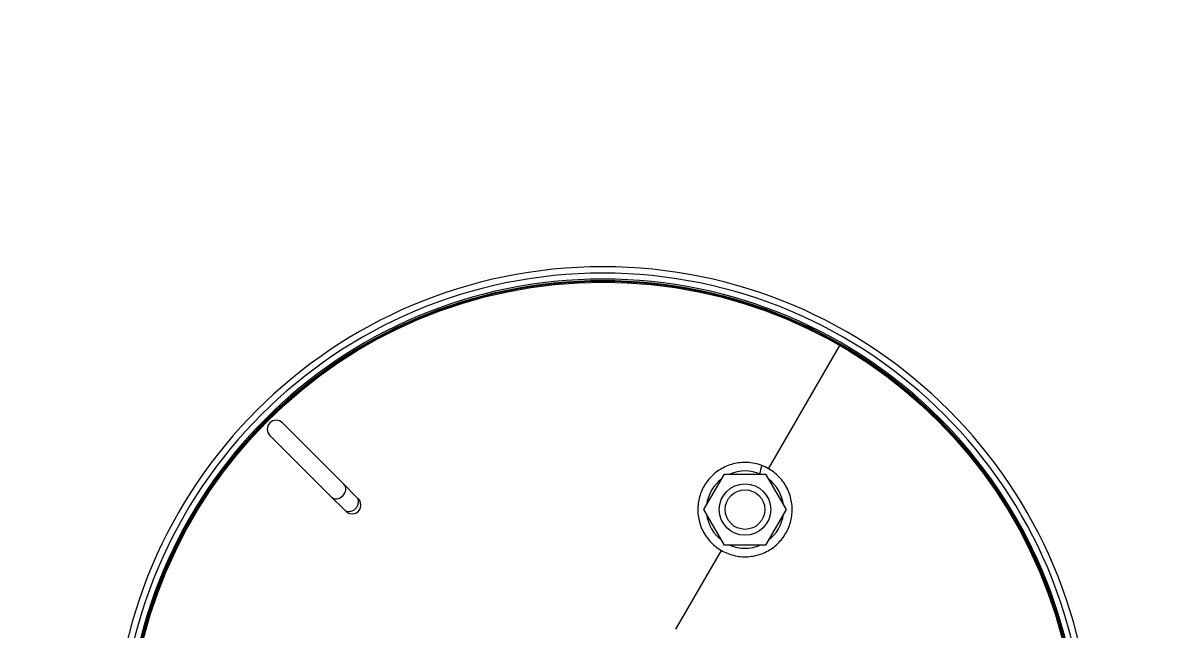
# Model space of a CAD drawing. Header units: millimetres. Extents: x -20146070 to 165023, y -3349561 to 35447.
# Drawn here: x -164712 to -163889, y -25458 to -25019 of the extents above; entities that cross this region are included whole.
import ezdxf
from ezdxf import colors
from ezdxf.entities.mleader import LeaderData, LeaderLine
from ezdxf.math import Vec2, Vec3

# ---------------------------------------------------------------- set-up
doc = ezdxf.new("R2010")
doc.units = ezdxf.units.MM
doc.header["$LTSCALE"] = 50
doc.linetypes.add('CONTINOUS', pattern=[0])
for name, color, linetype in [('ASPL- FM200-DEVICES', 8, 'Continuous'), ('F--FM 200 Cylinder', 8, 'Continuous'), ('M_FIREALAM-_E-', 10, 'Continuous')]:
    doc.layers.add(name, color=color, linetype=linetype)
doc.styles.add('RomanS', font='romans__.ttf', dxfattribs={"width": 0.75, "height": 40})
doc.linetypes.add('DRY_RISER', pattern='A,0.5,-0.2,["DR",Standard,S=0.1,R=0,X=-0.05,Y=-0.05],-0.2', length=0.9)

# ---------------------------------------------------------------- blocks, each defined once
blk = doc.blocks.new('180')
at = {"layer": 'ASPL- FM200-DEVICES', "color": 1, "lineweight": 5}
for p, q in [((-38799.25, -130212.37), (-38858.7, -130178.04)), ((-38796.67, -130213.85), (-38779.53, -130203.96)), ((-38779.53, -130203.96), (-38762.39, -130213.85)), ((-38796.67, -130233.65), (-38796.67, -130213.85)), ((-38762.39, -130213.85), (-38762.39, -130233.65)), ((-38779.53, -130243.54), (-38796.67, -130233.65)), ((-38762.39, -130233.65), (-38779.53, -130243.54)), ((-38721.8, -130257.08), (-38759.82, -130235.13)), ((-38785.6, -130411.08), (-38791.75, -130417.23)), ((-38784.76, -130410.24), (-38785.6, -130411.08)), ((-38791.75, -130417.23), (-38821.37, -130446.85)), ((-38779.54, -130417.14), (-38785.69, -130423.29)), ((-38779.54, -130417.14), (-38778.7, -130416.3)), ((-38815.31, -130452.91), (-38785.69, -130423.29)), ((-38825.95, -130451.43), (-38826.4, -130451.87)), ((-38820.34, -130457.93), (-38819.89, -130457.49))]:
    blk.add_line(p, q, dxfattribs=at)
for centre, radius in [((-38660.78, -130292.31), 229.34), ((-38660.78, -130292.31), 229.02), ((-38660.78, -130292.31), 228.54), ((-38779.53, -130223.75), 12.4), ((-38779.53, -130223.75), 9.54)]:
    blk.add_circle(centre, radius, dxfattribs=at)
for centre, radius, start, end in [((-38660.78, -130292.31), 235.9, 90, 270), ((-38660.78, -130292.31), 232.83, 90, 270), ((-38660.78, -130292.31), 229.97, 90, 270), ((-38779.53, -130223.75), 18.63, 96.962, 143.038), ((-38779.53, -130223.75), 18.63, 36.962, 83.038), ((-38779.53, -130223.75), 18.63, 156.962, 203.038), ((-38779.53, -130223.75), 18.63, 336.962, 23.038), ((-38779.53, -130223.75), 18.63, 216.962, 263.038), ((-38779.53, -130223.75), 18.63, 276.962, 323.038), ((-38781.73, -130413.27), 4.29, 315, 135), ((-38818.34, -130449.88), 4.29, 135, 315)]:
    blk.add_arc(centre, radius, start, end, dxfattribs=at)
for centre in [(-38782.57, -130414.11), (-38788.72, -130420.26)]:
    blk.add_ellipse(centre, major_axis=(-3.03, 3.03), ratio=0.832962, start_param=3.141593, end_param=6.283185, dxfattribs=at)
for points, knots in [([(-38759.82, -130235.13), (-38759.22, -130234.1), (-38758.7, -130233.01), (-38758.28, -130231.9), (-38757.85, -130230.78), (-38757.51, -130229.64), (-38757.27, -130228.48), (-38757.02, -130227.32), (-38756.87, -130226.15), (-38756.8, -130224.98), (-38756.74, -130223.81), (-38756.77, -130222.65), (-38756.88, -130221.5), (-38757, -130220.35), (-38757.2, -130219.22), (-38757.48, -130218.11), (-38757.76, -130217.02), (-38758.12, -130215.95), (-38758.56, -130214.91), (-38758.99, -130213.88), (-38759.5, -130212.89), (-38760.07, -130211.94), (-38760.65, -130211), (-38761.29, -130210.1), (-38761.98, -130209.26), (-38762.67, -130208.42), (-38763.43, -130207.63), (-38764.23, -130206.9), (-38765.03, -130206.18), (-38765.88, -130205.51), (-38766.77, -130204.9), (-38767.66, -130204.3), (-38768.6, -130203.76), (-38769.56, -130203.29), (-38770.52, -130202.82), (-38771.53, -130202.42), (-38772.55, -130202.09), (-38773.58, -130201.76), (-38774.63, -130201.5), (-38775.7, -130201.31), (-38776.76, -130201.13), (-38777.86, -130201.02), (-38778.95, -130201), (-38780.04, -130200.97), (-38781.16, -130201.02), (-38782.26, -130201.15), (-38783.35, -130201.28), (-38784.47, -130201.5), (-38785.56, -130201.8), (-38786.64, -130202.1), (-38787.73, -130202.49), (-38788.78, -130202.95), (-38789.83, -130203.42), (-38790.87, -130203.98), (-38791.85, -130204.61), (-38792.84, -130205.24), (-38793.79, -130205.97), (-38794.68, -130206.76), (-38795.57, -130207.55), (-38796.41, -130208.43), (-38797.18, -130209.37), (-38797.94, -130210.31), (-38798.64, -130211.31), (-38799.25, -130212.37), (-38799.25, -130212.37), (-38799.25, -130212.37), (-38799.25, -130212.37)], [0.4768478, 0.4768478, 0.4768478, 0.4768478, 0.5017063, 0.5017063, 0.5017063, 0.5265887, 0.5265887, 0.5265887, 0.5513429, 0.5513429, 0.5513429, 0.5759371, 0.5759371, 0.5759371, 0.6004205, 0.6004205, 0.6004205, 0.624683, 0.624683, 0.624683, 0.6488417, 0.6488417, 0.6488417, 0.6728307, 0.6728307, 0.6728307, 0.6966562, 0.6966562, 0.6966562, 0.7204046, 0.7204046, 0.7204046, 0.7440151, 0.7440151, 0.7440151, 0.7675196, 0.7675196, 0.7675196, 0.7909715, 0.7909715, 0.7909715, 0.8143188, 0.8143188, 0.8143188, 0.8376291, 0.8376291, 0.8376291, 0.8608883, 0.8608883, 0.8608883, 0.8841197, 0.8841197, 0.8841197, 0.9073111, 0.9073111, 0.9073111, 0.9304727, 0.9304727, 0.9304727, 0.9536935, 0.9536935, 0.9536935, 0.9768347, 0.9768347, 0.9768347, 0.9768493, 0.9768493, 0.9768493, 0.9768493]), ([(-38800.81, -130215.66), (-38801.24, -130216.79), (-38801.58, -130217.96), (-38801.82, -130219.13), (-38802.06, -130220.29), (-38802.21, -130221.48), (-38802.27, -130222.65), (-38802.33, -130223.82), (-38802.29, -130225), (-38802.17, -130226.14), (-38802.05, -130227.28), (-38801.84, -130228.41), (-38801.56, -130229.5), (-38801.27, -130230.59), (-38800.9, -130231.67), (-38800.47, -130232.68), (-38800.04, -130233.7), (-38799.52, -130234.69), (-38798.95, -130235.62), (-38798.38, -130236.56), (-38797.74, -130237.45), (-38797.06, -130238.28), (-38796.37, -130239.11), (-38795.61, -130239.9), (-38794.82, -130240.62), (-38794.02, -130241.34), (-38793.17, -130242.01), (-38792.28, -130242.61), (-38791.39, -130243.21), (-38790.45, -130243.75), (-38789.49, -130244.22), (-38788.52, -130244.69), (-38787.51, -130245.1), (-38786.49, -130245.43), (-38785.46, -130245.76), (-38784.39, -130246.02), (-38783.32, -130246.2), (-38782.24, -130246.38), (-38781.14, -130246.48), (-38780.04, -130246.51), (-38778.93, -130246.53), (-38777.81, -130246.48), (-38776.71, -130246.34), (-38775.6, -130246.2), (-38774.48, -130245.98), (-38773.39, -130245.67), (-38772.29, -130245.36), (-38771.21, -130244.97), (-38770.16, -130244.5), (-38769.11, -130244.02), (-38768.08, -130243.46), (-38767.11, -130242.82), (-38766.12, -130242.18), (-38765.19, -130241.46), (-38764.31, -130240.67), (-38763.43, -130239.88), (-38762.6, -130239.01), (-38761.85, -130238.09), (-38761.1, -130237.16), (-38760.42, -130236.17), (-38759.82, -130235.13)], [0, 0, 0, 0, 0.0232174, 0.0232174, 0.0232174, 0.0463681, 0.0463681, 0.0463681, 0.0695448, 0.0695448, 0.0695448, 0.092765, 0.092765, 0.092765, 0.1159851, 0.1159851, 0.1159851, 0.1393018, 0.1393018, 0.1393018, 0.1626421, 0.1626421, 0.1626421, 0.1860564, 0.1860564, 0.1860564, 0.2095953, 0.2095953, 0.2095953, 0.2331963, 0.2331963, 0.2331963, 0.2569201, 0.2569201, 0.2569201, 0.2807989, 0.2807989, 0.2807989, 0.3047782, 0.3047782, 0.3047782, 0.3289518, 0.3289518, 0.3289518, 0.3532548, 0.3532548, 0.3532548, 0.3777337, 0.3777337, 0.3777337, 0.4023553, 0.4023553, 0.4023553, 0.4270997, 0.4270997, 0.4270997, 0.4519887, 0.4519887, 0.4519887, 0.4768478, 0.4768478, 0.4768478, 0.4768478])]:
    blk.add_open_spline(points, degree=3, knots=knots, dxfattribs=at)
for points in [[(-38799.25, -130212.37), (-38799.85, -130213.42), (-38800.38, -130214.53), (-38800.81, -130215.66)], [(-38800.81, -130215.66), (-38799.47, -130216.03), (-38798.14, -130216.4), (-38796.8, -130216.77)]]:
    blk.add_open_spline(points, degree=3, dxfattribs=at)
blk = doc.blocks.new('SMOKE_FC')
at = {"color": 7, "linetype": 'CONTINOUS'}
ml = blk.add_multileader_mtext('Standard', dxfattribs=at)
ml.set_content('{\\fArial|b0|i0|c0|p34;S}', color=7, style='RomanS')
ml.set_leader_properties(color=10)
ml.build(insert=Vec2(0, 0))
ml.multileader.update_dxf_attribs({"dogleg_length": 3.34, "arrow_head_size": 138.21, "scale": 50})
ctx = ml.context
ctx.base_point, ctx.scale, ctx.char_height, ctx.arrow_head_size, ctx.landing_gap_size, ctx.plane_origin = Vec3(10040043.16, 1663039.73), 50, 207.3094, 138.21, 138.21, Vec3(10036641.44, 1659230.95)
notes = []
notes.append((ctx, [(0, (0, 0, 0), (0, 0), (1, 0), 1, [])]))
ctx.mtext.insert, ctx.mtext.flow_direction = Vec3(10040181.36, 1663145.15), 5
for ctx, leaders in notes:
    for number, flags, end, landing, length, lines in leaders:
        leader = LeaderData()
        leader.index, (leader.has_last_leader_line, leader.has_dogleg_vector, leader.attachment_direction) = number, flags
        leader.last_leader_point, leader.dogleg_vector, leader.dogleg_length = Vec3(end), Vec3(landing), length
        for number, points, colour, breaks in lines:
            line = LeaderLine()
            line.index, line.vertices, line.color, line.breaks = number, Vec3.list(points), colors.encode_raw_color(colour), breaks
            leader.lines.append(line)
        ctx.leaders.append(leader)
blk = doc.blocks.new('SMOKE')
at = {"color": 7, "linetype": 'CONTINOUS'}
ml = blk.add_multileader_mtext('Standard', dxfattribs=at)
ml.set_content('{\\fArial|b0|i0|c0|p34;S}', color=7, style='RomanS')
ml.set_leader_properties(color=10)
ml.build(insert=Vec2(0, 0))
ml.multileader.update_dxf_attribs({"dogleg_length": 3.34, "arrow_head_size": 171.11, "scale": 50})
ctx = ml.context
ctx.base_point, ctx.scale, ctx.char_height, ctx.arrow_head_size, ctx.landing_gap_size, ctx.plane_origin = Vec3(10040458.85, 1663039.05), 50, 256.6687, 171.11, 171.11, Vec3(10036247.2, 1658323.42)
notes = []
notes.append((ctx, [(0, (0, 0, 0), (0, 0), (1, 0), 1, [])]))
ctx.mtext.insert, ctx.mtext.flow_direction = Vec3(10040629.96, 1663169.57), 5
for ctx, leaders in notes:
    for number, flags, end, landing, length, lines in leaders:
        leader = LeaderData()
        leader.index, (leader.has_last_leader_line, leader.has_dogleg_vector, leader.attachment_direction) = number, flags
        leader.last_leader_point, leader.dogleg_vector, leader.dogleg_length = Vec3(end), Vec3(landing), length
        for number, points, colour, breaks in lines:
            line = LeaderLine()
            line.index, line.vertices, line.color, line.breaks = number, Vec3.list(points), colors.encode_raw_color(colour), breaks
            leader.lines.append(line)
        ctx.leaders.append(leader)

msp = doc.modelspace()

# ---------------------------------------------------------------- block references
at = {"layer": 'F--FM 200 Cylinder', "linetype": 'DRY_RISER', "lineweight": -3, "xscale": 1.5, "yscale": 1.5, "zscale": 1.5, "rotation": 270}
msp.add_blockref('180', (31146, -83540.82), dxfattribs=at)
at = {"layer": 'M_FIREALAM-_E-'}
for name, p, xscale, yscale, zscale in [('SMOKE', (-12842896.26, -2136319.15), 1.28, 1.28, 1.28), ('SMOKE', (-12837356.49, -2137100.4), 1.28, 1.28, 1.28), ('SMOKE', (-12842882.17, -2139119.15), 1.28, 1.28, 1.28), ('SMOKE', (-12837356.49, -2141062.9), 1.28, 1.28, 1.28), ('SMOKE', (-12844197.58, -2141531.65), 1.28, 1.28, 1.28), ('SMOKE', (-12841946.36, -2141531.65), 1.28, 1.28, 1.28), ('SMOKE', (-10273997.75, -1718610.07), 1.024, 1.024, 1.024), ('SMOKE', (-10272498.32, -1718640.43), 1.024, 1.024, 1.024), ('SMOKE', (-13016264.67, -2148128.08), 1.28, 1.28, 1.28), ('SMOKE', (-20146070.18, -3348204.73), 2, 2, 2), ('SMOKE_FC', (-20145143.2, -3349560.7), 2, 2, 2)]:
    msp.add_blockref(name, p, dxfattribs=dict(at, xscale=xscale, yscale=yscale, zscale=zscale))

doc.saveas('drawing.dxf')
